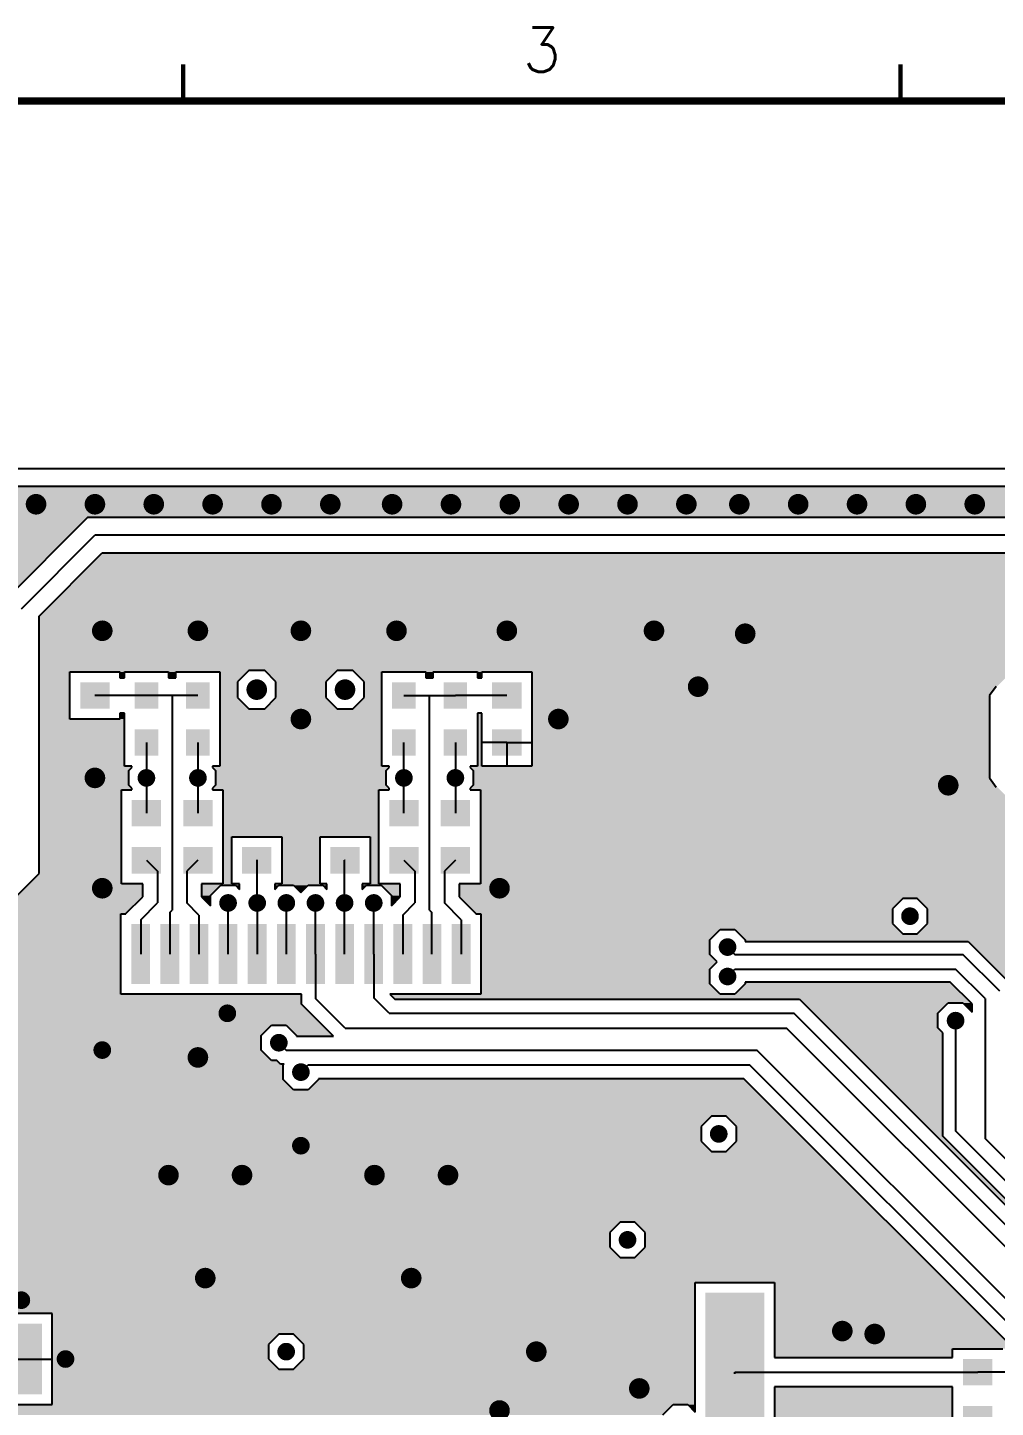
# Model space of a CAD drawing. Extents: x 295 to 953, y 10 to 290.
# Drawn here: x 578.9 to 644.7, y 196.2 to 290 of the extents above; entities that cross this region are included whole.
import ezdxf
from ezdxf.enums import TextEntityAlignment as Align

# ---------------------------------------------------------------- set-up
doc = ezdxf.new("R2010")
doc.units = 0
doc.header["$LTSCALE"] = 5
doc.header["$MEASUREMENT"] = 0
doc.layers.get('0').update_dxf_attribs({"linetype": 'CONTINUOUS', "lineweight": 25})
for name, color, linetype in [('16_COMP_GBR', 4, 'CONTINUOUS'), ('문자', 4, 'CONTINUOUS'), ('테두리', 3, 'CONTINUOUS')]:
    doc.layers.add(name, color=color, linetype=linetype)
doc.styles.get("Standard").update_dxf_attribs({"font": 'simplex.shx'})

# ---------------------------------------------------------------- blocks, each defined once
blk = doc.blocks.new('C')
at = {"layer": '테두리'}
for points, const_width in [([(112.5, 287.5), (112.5, 285)], 0.3), ([(161.25, 287.5), (161.25, 285)], 0.3), ([(15, 285), (15, 15), (405, 15), (405, 285), (15, 285)], 0.5)]:
    blk.add_lwpolyline(points, dxfattribs=dict(at, const_width=const_width))
at = {"layer": '문자'}
blk.add_text('3', height=3, dxfattribs=at).set_placement((136.875, 288.5), align=Align.MIDDLE)

msp = doc.modelspace()

# ---------------------------------------------------------------- linework, layer by layer
at = {"color": 7}
for points, const_width in [([(579.128, 257.6, 1), (579.828, 257.6, 1)], 0.7), ([(583.128, 257.6, 1), (583.828, 257.6, 1)], 0.7), ([(587.128, 257.6, 1), (587.828, 257.6, 1)], 0.7), ([(591.128, 257.6, 1), (591.828, 257.6, 1)], 0.7), ([(595.128, 257.6, 1), (595.828, 257.6, 1)], 0.7), ([(599.128, 257.6, 1), (599.828, 257.6, 1)], 0.7), ([(603.328, 257.6, 1), (604.028, 257.6, 1)], 0.7), ([(607.328, 257.6, 1), (608.028, 257.6, 1)], 0.7), ([(611.328, 257.6, 1), (612.028, 257.6, 1)], 0.7), ([(615.328, 257.6, 1), (616.028, 257.6, 1)], 0.7), ([(619.328, 257.6, 1), (620.028, 257.6, 1)], 0.7), ([(623.328, 257.6, 1), (624.028, 257.6, 1)], 0.7), ([(626.928, 257.6, 1), (627.628, 257.6, 1)], 0.7), ([(630.928, 257.6, 1), (631.628, 257.6, 1)], 0.7), ([(634.928, 257.6, 1), (635.628, 257.6, 1)], 0.7), ([(638.928, 257.6, 1), (639.628, 257.6, 1)], 0.7), ([(642.928, 257.6, 1), (643.628, 257.6, 1)], 0.7), ([(583.628, 249, 1), (584.328, 249, 1)], 0.7), ([(590.128, 249, 1), (590.828, 249, 1)], 0.7), ([(597.128, 249, 1), (597.828, 249, 1)], 0.7), ([(603.628, 249, 1), (604.328, 249, 1)], 0.7), ([(611.128, 249, 1), (611.828, 249, 1)], 0.7), ([(621.128, 249, 1), (621.828, 249, 1)], 0.7), ([(627.328, 248.8, 1), (628.028, 248.8, 1)], 0.7), ([(624.128, 245.2, 1), (624.828, 245.2, 1)], 0.7), ([(594.128, 245, 1), (594.828, 245, 1)], 0.7), ([(600.128, 245, 1), (600.828, 245, 1)], 0.7), ([(597.128, 243, 1), (597.828, 243, 1)], 0.7), ([(614.628, 243, 1), (615.328, 243, 1)], 0.7), ([(583.128, 239, 1), (583.828, 239, 1)], 0.7), ([(586.678, 239, 1), (587.278, 239, 1)], 0.6), ([(590.178, 239, 1), (590.778, 239, 1)], 0.6), ([(604.178, 239, 1), (604.778, 239, 1)], 0.6), ([(607.678, 239, 1), (608.278, 239, 1)], 0.6), ([(641.128, 238.5, 1), (641.828, 238.5, 1)], 0.7), ([(583.628, 231.5, 1), (584.328, 231.5, 1)], 0.7), ([(610.628, 231.5, 1), (611.328, 231.5, 1)], 0.7), ([(592.228, 230.5, 1), (592.828, 230.5, 1)], 0.6), ([(594.208, 230.5, 1), (594.808, 230.5, 1)], 0.6), ([(596.188, 230.5, 1), (596.788, 230.5, 1)], 0.6), ([(598.168, 230.5, 1), (598.768, 230.5, 1)], 0.6), ([(600.148, 230.5, 1), (600.748, 230.5, 1)], 0.6), ([(602.128, 230.5, 1), (602.728, 230.5, 1)], 0.6), ([(638.578, 229.6, 1), (639.178, 229.6, 1)], 0.6), ([(626.178, 227.5, 1), (626.778, 227.5, 1)], 0.6), ([(626.178, 225.5, 1), (626.778, 225.5, 1)], 0.6), ([(592.178, 223, 1), (592.778, 223, 1)], 0.6), ([(641.678, 222.5, 1), (642.278, 222.5, 1)], 0.6), ([(595.678, 221, 1), (596.278, 221, 1)], 0.6), ([(583.678, 220.5, 1), (584.278, 220.5, 1)], 0.6), ([(590.128, 220, 1), (590.828, 220, 1)], 0.7), ([(597.178, 219, 1), (597.778, 219, 1)], 0.6), ([(625.578, 214.8, 1), (626.178, 214.8, 1)], 0.6), ([(597.178, 214, 1), (597.778, 214, 1)], 0.6), ([(588.128, 212, 1), (588.828, 212, 1)], 0.7), ([(593.128, 212, 1), (593.828, 212, 1)], 0.7), ([(602.128, 212, 1), (602.828, 212, 1)], 0.7), ([(607.128, 212, 1), (607.828, 212, 1)], 0.7), ([(619.378, 207.6, 1), (619.978, 207.6, 1)], 0.6), ([(590.628, 205, 1), (591.328, 205, 1)], 0.7), ([(604.628, 205, 1), (605.328, 205, 1)], 0.7), ([(578.178, 203.5, 1), (578.778, 203.5, 1)], 0.6), ([(633.928, 201.4, 1), (634.628, 201.4, 1)], 0.7), ([(636.128, 201.2, 1), (636.828, 201.2, 1)], 0.7), ([(581.178, 199.5, 1), (581.778, 199.5, 1)], 0.6), ([(596.178, 200, 1), (596.778, 200, 1)], 0.6), ([(613.128, 200, 1), (613.828, 200, 1)], 0.7), ([(620.128, 197.5, 1), (620.828, 197.5, 1)], 0.7), ([(610.628, 196, 1), (611.328, 196, 1)], 0.7)]:
    msp.add_lwpolyline(points, format="xyb", close=True, dxfattribs=dict(at, const_width=const_width))
for points in [[(584.478, 245.5), (584.478, 243.7), (582.478, 245.5), (582.478, 243.7)], [(587.778, 245.5), (587.778, 243.7), (586.178, 245.5), (586.178, 243.7)], [(591.278, 245.5), (591.278, 243.7), (589.678, 245.5), (589.678, 243.7)], [(605.278, 245.5), (605.278, 243.7), (603.678, 245.5), (603.678, 243.7)], [(608.778, 245.5), (608.778, 243.7), (607.178, 245.5), (607.178, 243.7)], [(612.478, 245.5), (612.478, 243.7), (610.478, 245.5), (610.478, 243.7)], [(584.478, 242.3), (584.478, 240.5), (582.478, 242.3), (582.478, 240.5)], [(587.778, 242.3), (587.778, 240.5), (586.178, 242.3), (586.178, 240.5)], [(591.278, 242.3), (591.278, 240.5), (589.678, 242.3), (589.678, 240.5)], [(605.278, 242.3), (605.278, 240.5), (603.678, 242.3), (603.678, 240.5)], [(608.778, 242.3), (608.778, 240.5), (607.178, 242.3), (607.178, 240.5)], [(612.478, 242.3), (612.478, 240.5), (610.478, 242.3), (610.478, 240.5)], [(587.978, 237.5), (587.978, 235.7), (585.978, 237.5), (585.978, 235.7)], [(591.478, 237.5), (591.478, 235.7), (589.478, 237.5), (589.478, 235.7)], [(595.478, 237.5), (595.478, 235.7), (593.478, 237.5), (593.478, 235.7)], [(601.478, 237.5), (601.478, 235.7), (599.478, 237.5), (599.478, 235.7)], [(605.478, 237.5), (605.478, 235.7), (603.478, 237.5), (603.478, 235.7)], [(608.978, 237.5), (608.978, 235.7), (606.978, 237.5), (606.978, 235.7)], [(587.978, 234.3), (587.978, 232.5), (585.978, 234.3), (585.978, 232.5)], [(591.478, 234.3), (591.478, 232.5), (589.478, 234.3), (589.478, 232.5)], [(595.478, 234.3), (595.478, 232.5), (593.478, 234.3), (593.478, 232.5)], [(601.478, 234.3), (601.478, 232.5), (599.478, 234.3), (599.478, 232.5)], [(605.478, 234.3), (605.478, 232.5), (603.478, 234.3), (603.478, 232.5)], [(608.978, 234.3), (608.978, 232.5), (606.978, 234.3), (606.978, 232.5)], [(587.228, 229.061), (587.228, 224.991), (585.948, 229.061), (585.948, 224.991)], [(589.208, 229.061), (589.208, 224.991), (587.928, 229.061), (587.928, 224.991)], [(591.188, 229.061), (591.188, 224.991), (589.908, 229.061), (589.908, 224.991)], [(593.168, 229.061), (593.168, 224.991), (591.888, 229.061), (591.888, 224.991)], [(595.148, 229.061), (595.148, 224.991), (593.868, 229.061), (593.868, 224.991)], [(597.128, 229.061), (597.128, 224.991), (595.848, 229.061), (595.848, 224.991)], [(599.108, 229.061), (599.108, 224.991), (597.828, 229.061), (597.828, 224.991)], [(601.088, 229.061), (601.088, 224.991), (599.808, 229.061), (599.808, 224.991)], [(603.068, 229.061), (603.068, 224.991), (601.788, 229.061), (601.788, 224.991)], [(605.048, 229.061), (605.048, 224.991), (603.768, 229.061), (603.768, 224.991)], [(607.028, 229.061), (607.028, 224.991), (605.748, 229.061), (605.748, 224.991)], [(609.008, 229.061), (609.008, 224.991), (607.728, 229.061), (607.728, 224.991)], [(628.978, 204), (628.978, 193), (624.978, 204), (624.978, 193)], [(579.878, 201.9), (579.878, 197.1), (576.478, 201.9), (576.478, 197.1)], [(644.478, 199.5), (644.478, 197.7), (642.478, 199.5), (642.478, 197.7)], [(644.478, 196.3), (644.478, 194.5), (642.478, 196.3), (642.478, 194.5)]]:
    msp.add_solid(points, dxfattribs=at)
at = {"layer": '16_COMP_GBR', "color": 7}
for p, q in [((807.478, 260), (557.478, 260)), ((790.896, 258.8), (574.56, 258.8)), ((582.98, 256.7), (577.278, 250.998)), ((772.376, 256.7), (582.98, 256.7)), ((578.478, 250.5), (583.478, 255.5)), ((771.878, 255.5), (583.478, 255.5)), ((579.678, 250.002), (583.976, 254.3)), ((583.976, 254.3), (771.38, 254.3)), ((579.678, 232.502), (579.678, 250.002)), ((581.778, 246.2), (585.178, 246.2)), ((581.778, 243), (581.778, 246.2)), ((585.178, 246.2), (585.178, 245.8)), ((585.178, 245.8), (585.478, 245.8)), ((585.478, 246.2), (588.478, 246.2)), ((585.478, 245.8), (585.478, 246.2)), ((588.478, 246.2), (588.478, 245.8)), ((588.478, 245.8), (588.978, 245.8)), ((588.978, 246.2), (591.978, 246.2)), ((588.978, 245.8), (588.978, 246.2)), ((591.978, 246.2), (591.978, 239.8)), ((593.94, 246.3), (593.178, 245.538)), ((595.016, 246.3), (593.94, 246.3)), ((595.778, 245.538), (595.016, 246.3)), ((599.94, 246.3), (599.178, 245.538)), ((601.016, 246.3), (599.94, 246.3)), ((601.778, 245.538), (601.016, 246.3)), ((602.978, 246.2), (605.978, 246.2)), ((602.978, 239.8), (602.978, 246.2)), ((605.978, 246.2), (605.978, 245.8)), ((605.978, 245.8), (606.478, 245.8)), ((606.478, 246.2), (609.478, 246.2)), ((606.478, 245.8), (606.478, 246.2)), ((609.478, 246.2), (609.478, 245.8)), ((609.478, 245.8), (609.778, 245.8)), ((609.778, 246.2), (613.178, 246.2)), ((609.778, 245.8), (609.778, 246.2)), ((613.178, 246.2), (613.178, 239.8)), ((593.178, 245.538), (593.178, 244.462)), ((595.778, 244.462), (595.778, 245.538)), ((599.178, 245.538), (599.178, 244.462)), ((601.778, 244.462), (601.778, 245.538)), ((644.736, 245.22), (644.278, 244.59)), ((586.978, 244.6), (583.478, 244.6)), ((588.728, 244.6), (586.978, 244.6)), ((590.478, 244.6), (588.728, 244.6)), ((588.728, 244.6), (588.728, 230)), ((593.178, 244.462), (593.94, 243.7)), ((595.016, 243.7), (595.778, 244.462)), ((599.178, 244.462), (599.94, 243.7)), ((601.016, 243.7), (601.778, 244.462)), ((604.478, 244.6), (606.228, 244.6)), ((606.228, 244.6), (607.978, 244.6)), ((606.228, 230), (606.228, 244.6)), ((611.478, 244.6), (607.978, 244.6)), ((644.278, 244.59), (644.278, 239.01)), ((585.178, 243), (581.778, 243)), ((585.178, 243.4), (585.178, 243)), ((585.478, 243.4), (585.178, 243.4)), ((585.478, 239.8), (585.478, 243.4)), ((593.94, 243.7), (595.016, 243.7)), ((599.94, 243.7), (601.016, 243.7)), ((609.478, 243.4), (609.478, 239.8)), ((609.778, 243.4), (609.478, 243.4)), ((609.778, 239.8), (609.778, 243.4)), ((586.978, 241.4), (586.978, 239)), ((590.478, 241.4), (590.478, 239)), ((604.478, 239), (604.478, 241.4)), ((607.978, 241.4), (607.978, 239)), ((611.478, 241.4), (609.778, 241.4)), ((611.478, 241.4), (611.478, 239.8)), ((611.478, 241.4), (613.178, 241.4)), ((585.978, 239.8), (585.478, 239.8)), ((585.778, 239.498), (585.978, 239.698)), ((585.778, 238.502), (585.778, 239.498)), ((585.978, 239.698), (585.978, 239.8)), ((591.478, 239.8), (591.478, 239.698)), ((591.978, 239.8), (591.478, 239.8)), ((591.478, 239.698), (591.678, 239.498)), ((591.678, 239.498), (591.678, 238.502)), ((603.478, 239.8), (602.978, 239.8)), ((603.278, 239.498), (603.478, 239.698)), ((603.278, 238.502), (603.278, 239.498)), ((603.478, 239.698), (603.478, 239.8)), ((608.978, 239.8), (608.978, 239.698)), ((609.478, 239.8), (608.978, 239.8)), ((608.978, 239.698), (609.178, 239.498)), ((609.178, 239.498), (609.178, 238.502)), ((613.178, 239.8), (609.778, 239.8)), ((585.978, 238.302), (585.778, 238.502)), ((585.978, 238.2), (585.978, 238.302)), ((586.978, 239), (586.978, 236.6)), ((590.478, 239), (590.478, 236.6)), ((591.678, 238.502), (591.478, 238.302)), ((591.478, 238.302), (591.478, 238.2)), ((603.478, 238.302), (603.278, 238.502)), ((603.478, 238.2), (603.478, 238.302)), ((604.478, 236.6), (604.478, 239)), ((607.978, 239), (607.978, 236.6)), ((609.178, 238.502), (608.978, 238.302)), ((608.978, 238.302), (608.978, 238.2)), ((644.278, 239.01), (644.736, 238.38)), ((585.278, 238.2), (585.978, 238.2)), ((585.278, 231.8), (585.278, 238.2)), ((591.478, 238.2), (592.178, 238.2)), ((592.178, 238.2), (592.178, 231.8)), ((602.778, 238.2), (603.478, 238.2)), ((602.778, 231.8), (602.778, 238.2)), ((608.978, 238.2), (609.678, 238.2)), ((609.678, 238.2), (609.678, 231.8)), ((592.778, 235), (596.178, 235)), ((592.778, 231.8), (592.778, 235)), ((596.178, 235), (596.178, 231.8)), ((598.778, 235), (602.178, 235)), ((598.778, 231.8), (598.778, 235)), ((602.178, 235), (602.178, 231.8)), ((586.978, 233.4), (587.728, 232.65)), ((587.728, 232.65), (587.728, 230.5)), ((590.478, 233.4), (589.728, 232.65)), ((589.728, 232.65), (589.728, 230.5)), ((594.508, 233.4), (594.478, 233.4)), ((594.508, 230.5), (594.508, 233.4)), ((600.448, 233.4), (600.478, 233.4)), ((600.448, 230.5), (600.448, 233.4)), ((604.478, 233.4), (605.228, 232.65)), ((605.228, 232.65), (605.228, 230.5)), ((607.978, 233.4), (607.228, 232.65)), ((607.228, 232.65), (607.228, 230.5)), ((572.578, 225.402), (579.678, 232.502)), ((586.728, 231.8), (585.278, 231.8)), ((586.728, 230.914), (586.728, 231.8)), ((590.728, 231.8), (590.728, 230.914)), ((592.178, 231.8), (590.728, 231.8)), ((591.328, 230.998), (592.03, 231.7)), ((592.03, 231.7), (593.026, 231.7)), ((593.308, 231.8), (592.778, 231.8)), ((593.026, 231.7), (593.308, 231.418)), ((593.308, 231.418), (593.308, 231.8)), ((595.708, 231.8), (595.708, 231.418)), ((596.178, 231.8), (595.708, 231.8)), ((595.708, 231.418), (595.99, 231.7)), ((595.99, 231.7), (596.986, 231.7)), ((596.986, 231.7), (597.478, 231.208)), ((597.478, 231.208), (597.97, 231.7)), ((597.97, 231.7), (598.966, 231.7)), ((599.248, 231.8), (598.778, 231.8)), ((598.966, 231.7), (599.248, 231.418)), ((599.248, 231.418), (599.248, 231.8)), ((601.648, 231.8), (601.648, 231.418)), ((602.178, 231.8), (601.648, 231.8)), ((601.648, 231.418), (601.93, 231.7)), ((601.93, 231.7), (602.926, 231.7)), ((604.228, 231.8), (602.778, 231.8)), ((602.926, 231.7), (603.628, 230.998)), ((604.228, 230.914), (604.228, 231.8)), ((608.228, 231.8), (608.228, 230.914)), ((609.678, 231.8), (608.228, 231.8)), ((585.588, 229.774), (586.728, 230.914)), ((590.728, 230.914), (591.328, 230.314)), ((591.328, 230.314), (591.328, 230.998)), ((603.628, 230.998), (603.628, 230.314)), ((603.628, 230.314), (604.228, 230.914)), ((608.228, 230.914), (609.368, 229.774)), ((638.38, 230.8), (637.678, 230.098)), ((639.376, 230.8), (638.38, 230.8)), ((640.078, 230.098), (639.376, 230.8)), ((586.588, 229.36), (587.728, 230.5)), ((588.568, 229.84), (588.728, 230)), ((588.568, 229.84), (588.568, 227.026)), ((590.548, 229.68), (589.728, 230.5)), ((592.528, 227.026), (592.528, 230.5)), ((594.508, 230.5), (594.508, 227.026)), ((596.488, 230.5), (596.488, 227.026)), ((598.468, 227.026), (598.468, 230.5)), ((600.448, 227.026), (600.448, 230.5)), ((602.428, 227.026), (602.428, 230.5)), ((604.408, 229.68), (605.228, 230.5)), ((606.228, 230), (606.388, 229.84)), ((606.388, 227.026), (606.388, 229.84)), ((608.368, 229.36), (607.228, 230.5)), ((637.678, 230.098), (637.678, 229.102)), ((640.078, 229.102), (640.078, 230.098)), ((585.248, 229.76), (585.588, 229.76)), ((585.248, 224.29), (585.248, 229.76)), ((585.588, 229.76), (585.588, 229.774)), ((586.588, 229.36), (586.588, 227.026)), ((590.548, 229.68), (590.548, 227.026)), ((604.408, 229.68), (604.408, 227.026)), ((608.368, 229.36), (608.368, 227.026)), ((609.368, 229.774), (609.368, 229.76)), ((609.368, 229.76), (609.708, 229.76)), ((609.708, 229.76), (609.708, 224.29)), ((637.678, 229.102), (638.38, 228.4)), ((639.376, 228.4), (640.078, 229.102)), ((625.278, 227.998), (625.98, 228.7)), ((625.278, 227.002), (625.278, 227.998)), ((625.98, 228.7), (626.976, 228.7)), ((626.976, 228.7), (627.678, 227.998)), ((627.678, 227.998), (627.678, 227.876)), ((638.38, 228.4), (639.376, 228.4)), ((598.468, 227.026), (598.468, 224.01)), ((602.428, 227.026), (602.428, 224.05)), ((625.78, 226.5), (625.278, 227.002)), ((626.478, 227.5), (626.978, 227)), ((626.978, 227), (642.478, 227)), ((627.678, 227.876), (642.84, 227.876)), ((644.978, 224.5), (642.478, 227)), ((642.84, 227.876), (645.854, 224.862)), ((625.278, 225.998), (625.78, 226.5)), ((625.278, 225.002), (625.278, 225.998)), ((626.478, 225.5), (626.978, 226)), ((626.978, 226), (641.978, 226)), ((627.678, 225.124), (627.678, 225.002)), ((641.616, 225.124), (627.678, 225.124)), ((643.102, 223.638), (641.616, 225.124)), ((643.978, 224), (641.978, 226)), ((597.518, 224.29), (585.248, 224.29)), ((597.518, 223.616), (597.518, 224.29)), ((603.532, 224.29), (603.872, 223.95)), ((609.708, 224.29), (603.532, 224.29)), ((625.98, 224.3), (625.278, 225.002)), ((626.976, 224.3), (625.98, 224.3)), ((627.678, 225.002), (626.976, 224.3)), ((599.684, 221.45), (597.518, 223.616)), ((600.478, 222), (598.468, 224.01)), ((603.478, 223), (602.428, 224.05)), ((603.872, 223.95), (631.372, 223.95)), ((631.372, 223.95), (649.872, 205.45)), ((640.778, 222.998), (641.48, 223.7)), ((641.48, 223.7), (642.476, 223.7)), ((642.476, 223.7), (643.102, 223.072)), ((643.102, 223.072), (643.102, 223.638)), ((643.978, 224), (643.978, 214.5)), ((603.478, 223), (630.978, 223)), ((649.478, 204.5), (630.978, 223)), ((640.778, 222.002), (640.778, 222.998)), ((641.978, 222.5), (641.978, 215)), ((594.778, 221.498), (595.48, 222.2)), ((594.778, 220.502), (594.778, 221.498)), ((595.48, 222.2), (596.476, 222.2)), ((596.476, 222.2), (597.178, 221.498)), ((597.178, 221.498), (597.178, 221.45)), ((597.178, 221.45), (599.684, 221.45)), ((600.478, 222), (630.478, 222)), ((648.978, 203.5), (630.478, 222)), ((641.102, 221.678), (640.778, 222.002)), ((641.102, 214.638), (641.102, 221.678)), ((595.48, 219.8), (594.778, 220.502)), ((595.978, 221), (596.478, 220.5)), ((596.478, 220.5), (628.478, 220.5)), ((649.978, 199), (628.478, 220.5)), ((595.834, 219.8), (595.48, 219.8)), ((596.084, 219.55), (595.834, 219.8)), ((596.33, 219.55), (596.084, 219.55)), ((596.278, 219.498), (596.33, 219.55)), ((596.278, 218.502), (596.278, 219.498)), ((597.478, 219), (597.978, 219.5)), ((597.978, 219.5), (627.978, 219.5)), ((650.478, 197), (627.978, 219.5)), ((598.678, 218.55), (598.678, 218.502)), ((627.584, 218.55), (598.678, 218.55)), ((650.084, 196.05), (627.584, 218.55)), ((596.98, 217.8), (596.278, 218.502)), ((597.976, 217.8), (596.98, 217.8)), ((598.678, 218.502), (597.976, 217.8)), ((625.38, 216), (624.678, 215.298)), ((626.376, 216), (625.38, 216)), ((627.078, 215.298), (626.376, 216)), ((624.678, 215.298), (624.678, 214.302)), ((627.078, 214.302), (627.078, 215.298)), ((649.978, 207), (641.978, 215)), ((624.678, 214.302), (625.38, 213.6)), ((626.376, 213.6), (627.078, 214.302)), ((649.616, 206.124), (641.102, 214.638)), ((648.478, 210), (643.978, 214.5)), ((625.38, 213.6), (626.376, 213.6)), ((619.18, 208.8), (618.478, 208.098)), ((620.176, 208.8), (619.18, 208.8)), ((620.878, 208.098), (620.176, 208.8)), ((618.478, 208.098), (618.478, 207.102)), ((620.878, 207.102), (620.878, 208.098)), ((618.478, 207.102), (619.18, 206.4)), ((619.18, 206.4), (620.176, 206.4)), ((620.176, 206.4), (620.878, 207.102)), ((624.278, 204.7), (629.678, 204.7)), ((624.278, 195.898), (624.278, 204.7)), ((629.678, 204.7), (629.678, 199.6)), ((580.578, 202.6), (575.778, 202.6)), ((580.578, 196.4), (580.578, 202.6)), ((595.98, 201.2), (595.278, 200.498)), ((596.976, 201.2), (595.98, 201.2)), ((597.678, 200.498), (596.976, 201.2)), ((595.278, 200.498), (595.278, 199.502)), ((597.678, 199.502), (597.678, 200.498)), ((641.778, 200.2), (645.178, 200.2)), ((641.778, 199.6), (641.778, 200.2)), ((578.178, 199.5), (580.578, 199.5)), ((595.278, 199.502), (595.98, 198.8)), ((596.976, 198.8), (597.678, 199.502)), ((629.678, 199.6), (641.778, 199.6)), ((595.98, 198.8), (596.976, 198.8)), ((626.978, 198.6), (643.478, 198.6)), ((626.978, 198.5), (626.978, 198.6)), ((645.478, 198.6), (643.478, 198.6)), ((629.678, 197.6), (629.678, 192.3)), ((641.778, 197.6), (629.678, 197.6)), ((641.778, 195.398), (641.778, 197.6)), ((575.778, 196.4), (580.578, 196.4)), ((622.078, 195.698), (622.78, 196.4)), ((622.78, 196.4), (623.776, 196.4)), ((623.776, 196.4), (624.278, 195.898))]:
    msp.add_line(p, q, dxfattribs=at)
for points in [[(573.178, 257.418), (574.56, 258.8), (792.278, 257.418), (790.896, 258.8)], [(574.56, 258.8), (574.56, 258.8), (772.376, 258.8), (574.56, 258.8)], [(572.678, 256.918), (573.178, 257.418), (792.278, 256.918), (792.278, 257.418)], [(572.678, 256.7), (572.678, 256.918), (792.278, 256.7), (792.278, 256.918)], [(572.678, 250.998), (572.678, 256.7), (577.278, 250.998), (582.98, 256.7)], [(572.678, 256.7), (572.678, 256.7), (582.98, 256.7), (772.376, 256.7)], [(583.176, 253.5), (583.976, 254.3), (772.18, 253.5), (771.38, 254.3)], [(583.976, 254.3), (583.976, 254.3), (595.016, 254.3), (583.976, 254.3)], [(582.276, 252.6), (583.176, 253.5), (753.278, 252.6), (753.278, 253.5)], [(583.176, 253.5), (583.176, 253.5), (753.278, 253.5), (757.478, 253.5)], [(581.376, 251.7), (582.276, 252.6), (691.578, 251.7), (691.578, 252.6)], [(582.276, 252.6), (582.276, 252.6), (691.578, 252.6), (694.978, 252.6)], [(580.578, 250.902), (581.376, 251.7), (666.378, 250.902), (666.378, 251.7)], [(581.376, 251.7), (581.376, 251.7), (666.378, 251.7), (672.578, 251.7)], [(579.678, 250.002), (580.578, 250.902), (666.378, 250.002), (666.378, 250.902)], [(579.678, 246.662), (579.678, 250.002), (666.378, 246.662), (666.378, 250.002)], [(579.678, 246.42), (579.678, 246.662), (645.936, 246.42), (646.678, 246.662)], [(579.678, 246.3), (579.678, 246.42), (645.849, 246.3), (645.936, 246.42)], [(579.678, 246.2), (579.678, 246.3), (593.84, 246.2), (593.94, 246.3)], [(579.678, 246.3), (579.678, 246.3), (593.94, 246.3), (595.016, 246.3)], [(579.678, 243), (579.678, 246.2), (581.778, 243), (581.778, 246.2)], [(579.678, 246.2), (579.678, 246.2), (581.778, 246.2), (585.178, 246.2)], [(585.178, 245.8), (585.178, 246.2), (585.478, 245.8), (585.478, 246.2)], [(585.178, 246.2), (585.178, 246.2), (585.478, 246.2), (588.478, 246.2)], [(588.478, 245.8), (588.478, 246.2), (588.978, 245.8), (588.978, 246.2)], [(588.478, 246.2), (588.478, 246.2), (588.978, 246.2), (591.978, 246.2)], [(591.978, 245.538), (591.978, 246.2), (593.178, 245.538), (593.84, 246.2)], [(595.778, 245.538), (595.016, 246.3), (599.178, 245.538), (599.94, 246.3)], [(595.016, 246.3), (595.016, 246.3), (599.94, 246.3), (601.016, 246.3)], [(601.116, 246.2), (601.016, 246.3), (645.777, 246.2), (645.849, 246.3)], [(601.778, 245.538), (601.116, 246.2), (602.978, 245.538), (602.978, 246.2)], [(601.116, 246.2), (601.116, 246.2), (602.978, 246.2), (605.978, 246.2)], [(605.978, 245.8), (605.978, 246.2), (606.478, 245.8), (606.478, 246.2)], [(605.978, 246.2), (605.978, 246.2), (606.478, 246.2), (609.478, 246.2)], [(609.478, 245.8), (609.478, 246.2), (609.778, 245.8), (609.778, 246.2)], [(609.478, 246.2), (609.478, 246.2), (609.778, 246.2), (613.178, 246.2)], [(613.178, 246.182), (613.178, 246.2), (645.764, 246.182), (645.777, 246.2)], [(613.178, 245.252), (613.178, 246.182), (644.834, 245.252), (645.764, 246.182)], [(591.978, 244.462), (591.978, 245.538), (593.178, 244.462), (593.178, 245.538)], [(595.778, 244.462), (595.778, 245.538), (599.178, 244.462), (599.178, 245.538)], [(601.778, 244.462), (601.778, 245.538), (602.978, 244.462), (602.978, 245.538)], [(613.178, 245.22), (613.178, 245.252), (644.736, 245.22), (644.834, 245.252)], [(613.178, 244.59), (613.178, 245.22), (644.278, 244.59), (644.736, 245.22)], [(591.978, 243.7), (591.978, 244.462), (593.94, 243.7), (593.178, 244.462)], [(595.016, 243.7), (595.778, 244.462), (599.94, 243.7), (599.178, 244.462)], [(601.016, 243.7), (601.778, 244.462), (602.978, 243.7), (602.978, 244.462)], [(613.178, 239.8), (613.178, 244.59), (644.278, 239.8), (644.278, 244.59)], [(579.678, 239.8), (579.678, 243), (585.478, 239.8), (585.478, 243)], [(585.178, 243), (585.178, 243.4), (585.478, 243), (585.478, 243.4)], [(585.178, 243.4), (585.178, 243.4), (585.478, 243.4), (585.178, 243.4)], [(591.978, 239.8), (591.978, 243.7), (602.978, 239.8), (602.978, 243.7)], [(609.478, 239.8), (609.478, 243.4), (609.778, 239.8), (609.778, 243.4)], [(609.478, 243.4), (609.478, 243.4), (609.778, 243.4), (609.478, 243.4)], [(579.678, 239.698), (579.678, 239.8), (585.978, 239.698), (585.978, 239.8)], [(579.678, 239.8), (579.678, 239.8), (585.978, 239.8), (585.478, 239.8)], [(579.678, 239.498), (579.678, 239.698), (585.778, 239.498), (585.978, 239.698)], [(579.678, 238.502), (579.678, 239.498), (585.778, 238.502), (585.778, 239.498)], [(591.478, 239.698), (591.478, 239.8), (603.478, 239.698), (603.478, 239.8)], [(591.478, 239.8), (591.478, 239.8), (603.478, 239.8), (602.978, 239.8)], [(591.678, 239.498), (591.478, 239.698), (603.278, 239.498), (603.478, 239.698)], [(591.678, 238.502), (591.678, 239.498), (603.278, 238.502), (603.278, 239.498)], [(608.978, 239.698), (608.978, 239.8), (644.278, 239.698), (644.278, 239.8)], [(609.178, 239.498), (608.978, 239.698), (644.278, 239.498), (644.278, 239.698)], [(609.178, 239.01), (609.178, 239.498), (644.278, 239.01), (644.278, 239.498)], [(579.678, 238.302), (579.678, 238.502), (585.978, 238.302), (585.778, 238.502)], [(579.678, 238.2), (579.678, 238.302), (585.978, 238.2), (585.978, 238.302)], [(591.478, 238.302), (591.678, 238.502), (603.478, 238.302), (603.278, 238.502)], [(591.478, 238.2), (591.478, 238.302), (603.478, 238.2), (603.478, 238.302)], [(608.978, 238.302), (609.024, 238.348), (644.88, 238.302), (644.834, 238.348)], [(608.978, 238.2), (608.978, 238.302), (644.981, 238.2), (644.88, 238.302)], [(609.024, 238.348), (609.056, 238.38), (644.834, 238.348), (644.736, 238.38)], [(609.056, 238.38), (609.178, 238.502), (644.736, 238.38), (644.647, 238.502)], [(609.178, 238.502), (609.178, 239.01), (644.647, 238.502), (644.278, 239.01)], [(579.678, 232.502), (579.678, 238.2), (585.278, 232.502), (585.278, 238.2)], [(579.678, 238.2), (579.678, 238.2), (585.278, 238.2), (585.978, 238.2)], [(592.178, 235), (592.178, 238.2), (602.778, 235), (602.778, 238.2)], [(592.178, 238.2), (592.178, 238.2), (602.778, 238.2), (603.478, 238.2)], [(609.678, 234.2), (609.678, 238.2), (648.979, 234.2), (644.981, 238.2)], [(592.178, 231.8), (592.178, 235), (592.778, 231.8), (592.778, 235)], [(592.178, 235), (592.178, 235), (592.778, 235), (596.178, 235)], [(596.178, 231.8), (596.178, 235), (598.778, 231.8), (598.778, 235)], [(596.178, 235), (596.178, 235), (598.778, 235), (602.178, 235)], [(602.178, 231.8), (602.178, 235), (602.778, 231.8), (602.778, 235)], [(609.678, 231.8), (609.678, 234.2), (645.386, 231.8), (645.386, 234.2)], [(609.678, 234.2), (609.678, 234.2), (645.386, 234.2), (648.979, 234.2)], [(578.09, 230.914), (578.975, 231.8), (586.728, 230.914), (586.728, 231.8)], [(578.975, 231.8), (578.976, 231.8), (586.728, 231.8), (585.278, 231.8)], [(578.976, 231.8), (579.678, 232.502), (585.278, 231.8), (585.278, 232.502)], [(590.728, 231.7), (590.728, 231.8), (593.308, 231.7), (593.308, 231.8)], [(590.728, 231.8), (590.728, 231.8), (593.308, 231.8), (592.778, 231.8)], [(590.728, 230.998), (590.728, 231.7), (591.328, 230.998), (592.03, 231.7)], [(590.728, 231.7), (590.728, 231.7), (592.03, 231.7), (593.026, 231.7)], [(593.307, 231.418), (593.026, 231.7), (593.307, 231.418), (593.308, 231.7)], [(595.708, 231.7), (595.708, 231.8), (599.248, 231.7), (599.248, 231.8)], [(595.708, 231.8), (595.708, 231.8), (599.248, 231.8), (598.778, 231.8)], [(595.708, 231.418), (595.708, 231.7), (595.708, 231.418), (595.99, 231.7)], [(595.708, 231.7), (595.708, 231.7), (595.99, 231.7), (596.986, 231.7)], [(597.478, 231.208), (596.986, 231.7), (597.478, 231.208), (597.97, 231.7)], [(596.986, 231.7), (596.986, 231.7), (597.97, 231.7), (598.966, 231.7)], [(599.247, 231.418), (598.966, 231.7), (599.247, 231.418), (599.248, 231.7)], [(601.648, 231.7), (601.648, 231.8), (604.228, 231.7), (604.228, 231.8)], [(601.648, 231.8), (601.648, 231.8), (604.228, 231.8), (602.778, 231.8)], [(601.648, 231.418), (601.648, 231.7), (601.648, 231.418), (601.93, 231.7)], [(601.648, 231.7), (601.648, 231.7), (601.93, 231.7), (602.926, 231.7)], [(603.628, 230.998), (602.926, 231.7), (604.228, 230.998), (604.228, 231.7)], [(608.228, 230.914), (608.228, 231.8), (645.386, 230.914), (645.386, 231.8)], [(576.95, 229.774), (578.09, 230.914), (585.588, 229.774), (586.728, 230.914)], [(590.728, 230.914), (590.728, 230.998), (591.328, 230.914), (591.328, 230.998)], [(591.327, 230.314), (590.728, 230.914), (591.327, 230.314), (591.328, 230.914)], [(603.628, 230.914), (603.628, 230.998), (604.228, 230.914), (604.228, 230.998)], [(603.628, 230.314), (603.628, 230.914), (603.628, 230.314), (604.228, 230.914)], [(608.342, 230.8), (608.228, 230.914), (645.386, 230.8), (645.386, 230.914)], [(609.044, 230.098), (608.342, 230.8), (637.678, 230.098), (638.38, 230.8)], [(608.342, 230.8), (608.342, 230.8), (638.38, 230.8), (639.376, 230.8)], [(640.078, 230.098), (639.376, 230.8), (645.386, 230.098), (645.386, 230.8)], [(609.368, 229.774), (609.044, 230.098), (637.678, 229.774), (637.678, 230.098)], [(640.078, 229.102), (640.078, 230.098), (645.386, 229.102), (645.386, 230.098)], [(572.578, 225.402), (576.936, 229.76), (585.248, 225.402), (585.248, 229.76)], [(576.936, 229.76), (576.95, 229.774), (585.588, 229.76), (585.588, 229.774)], [(576.936, 229.76), (576.936, 229.76), (585.248, 229.76), (585.588, 229.76)], [(609.368, 229.76), (609.368, 229.774), (637.678, 229.76), (637.678, 229.774)], [(609.708, 229.102), (609.708, 229.76), (637.678, 229.102), (637.678, 229.76)], [(609.708, 228.7), (609.708, 229.102), (638.08, 228.7), (637.678, 229.102)], [(639.576, 228.6), (640.078, 229.102), (645.386, 228.6), (645.386, 229.102)], [(609.708, 227.998), (609.708, 228.7), (625.278, 227.998), (625.98, 228.7)], [(609.708, 228.7), (609.708, 228.7), (625.98, 228.7), (626.976, 228.7)], [(609.708, 227.002), (609.708, 227.998), (625.278, 227.002), (625.278, 227.998)], [(627.276, 228.4), (626.976, 228.7), (638.38, 228.4), (638.08, 228.7)], [(627.446, 228.23), (627.276, 228.4), (648.01, 228.23), (647.84, 228.4)], [(627.678, 227.998), (627.446, 228.23), (647.778, 227.998), (648.01, 228.23)], [(627.678, 227.876), (627.678, 227.998), (647.778, 227.876), (647.778, 227.998)], [(639.376, 228.4), (639.576, 228.6), (647.84, 228.4), (647.64, 228.6)], [(639.576, 228.6), (639.576, 228.6), (647.64, 228.6), (645.386, 228.6)], [(609.708, 226.5), (609.708, 227.002), (625.78, 226.5), (625.278, 227.002)], [(643.714, 227.002), (642.84, 227.876), (647.778, 227.002), (647.778, 227.876)], [(644.416, 226.3), (643.714, 227.002), (648.48, 226.3), (647.778, 227.002)], [(609.708, 225.998), (609.708, 226.5), (625.278, 225.998), (625.78, 226.5)], [(644.454, 226.262), (644.416, 226.3), (656.602, 226.262), (656.64, 226.3)], [(645.854, 224.862), (644.454, 226.262), (656.602, 224.862), (656.602, 226.262)], [(572.578, 225.1), (572.578, 225.402), (585.248, 225.1), (585.248, 225.402)], [(573.778, 224.29), (573.778, 225.1), (585.248, 224.29), (585.248, 225.1)], [(609.708, 225.002), (609.708, 225.998), (625.278, 225.002), (625.278, 225.998)], [(627.678, 225.002), (627.678, 225.124), (641.738, 225.002), (641.616, 225.124)], [(627.678, 225.124), (627.678, 225.124), (641.616, 225.124), (627.678, 225.124)], [(573.778, 223.616), (573.778, 224.29), (597.518, 223.616), (597.518, 224.29)], [(573.778, 224.29), (573.778, 224.29), (597.518, 224.29), (585.248, 224.29)], [(603.872, 223.95), (603.532, 224.29), (642.79, 223.95), (642.45, 224.29)], [(609.708, 224.3), (609.708, 225.002), (625.98, 224.3), (625.278, 225.002)], [(609.708, 224.29), (609.708, 224.3), (642.45, 224.29), (642.44, 224.3)], [(626.976, 224.3), (627.678, 225.002), (642.44, 224.3), (641.738, 225.002)], [(573.778, 222.2), (573.778, 223.616), (598.933, 222.2), (597.518, 223.616)], [(631.622, 223.7), (631.372, 223.95), (643.04, 223.7), (642.79, 223.95)], [(632.324, 222.998), (631.622, 223.7), (640.778, 222.998), (641.48, 223.7)], [(631.622, 223.7), (631.622, 223.7), (641.48, 223.7), (642.476, 223.7)], [(642.537, 223.638), (642.476, 223.7), (643.102, 223.638), (643.04, 223.7)], [(643.101, 223.072), (642.537, 223.638), (643.101, 223.072), (643.102, 223.638)], [(633.32, 222.002), (632.324, 222.998), (640.778, 222.002), (640.778, 222.998)], [(573.778, 221.498), (573.778, 222.2), (594.778, 221.498), (595.48, 222.2)], [(573.778, 222.2), (573.778, 222.2), (595.48, 222.2), (596.476, 222.2)], [(573.778, 220.9), (573.778, 221.498), (594.778, 220.9), (594.778, 221.498)], [(597.178, 221.498), (596.476, 222.2), (599.635, 221.498), (598.933, 222.2)], [(597.178, 221.45), (597.178, 221.498), (599.683, 221.45), (599.635, 221.498)], [(633.644, 221.678), (633.32, 222.002), (641.102, 221.678), (640.778, 222.002)], [(640.684, 214.638), (633.644, 221.678), (641.102, 214.638), (641.102, 221.678)], [(572.278, 220.502), (572.278, 220.9), (594.778, 220.502), (594.778, 220.9)], [(572.278, 219.8), (572.278, 220.502), (595.48, 219.8), (594.778, 220.502)], [(572.278, 219.7), (572.278, 219.8), (595.934, 219.7), (595.834, 219.8)], [(572.278, 219.8), (572.278, 219.8), (595.834, 219.8), (595.48, 219.8)], [(572.678, 219.55), (572.678, 219.7), (596.084, 219.55), (595.934, 219.7)], [(572.678, 219.498), (572.678, 219.55), (596.278, 219.498), (596.329, 219.55)], [(572.678, 219.55), (572.678, 219.55), (596.329, 219.55), (596.084, 219.55)], [(572.678, 218.502), (572.678, 219.498), (596.278, 218.502), (596.278, 219.498)], [(598.678, 218.502), (598.678, 218.55), (627.632, 218.502), (627.584, 218.55)], [(598.678, 218.55), (598.678, 218.55), (609.708, 218.55), (598.678, 218.55)], [(572.678, 217.806), (572.678, 218.502), (596.976, 217.806), (596.278, 218.502)], [(572.678, 217.8), (572.678, 217.806), (596.98, 217.8), (596.976, 217.806)], [(572.678, 216.3), (572.678, 217.8), (629.834, 216.3), (628.334, 217.8)], [(597.976, 217.8), (598.678, 218.502), (628.334, 217.8), (627.632, 218.502)], [(572.278, 216), (572.278, 216.3), (630.134, 216), (629.834, 216.3)], [(572.278, 215.298), (572.278, 216), (624.678, 215.298), (625.38, 216)], [(572.278, 216), (572.278, 216), (625.38, 216), (626.376, 216)], [(627.078, 215.298), (626.376, 216), (630.836, 215.298), (630.134, 216)], [(572.278, 214.702), (572.278, 215.298), (624.678, 214.702), (624.678, 215.298)], [(627.078, 214.302), (627.078, 215.298), (631.832, 214.302), (630.836, 215.298)], [(572.078, 214.502), (572.278, 214.702), (624.678, 214.502), (624.678, 214.702)], [(572.078, 214.302), (572.078, 214.502), (624.678, 214.302), (624.678, 214.502)], [(572.078, 214.3), (572.078, 214.302), (624.68, 214.3), (624.678, 214.302)], [(572.178, 213.7), (572.178, 214.3), (625.28, 213.7), (624.68, 214.3)], [(626.376, 213.6), (627.078, 214.302), (632.534, 213.6), (631.832, 214.302)], [(649.198, 206.124), (640.684, 214.638), (649.616, 206.124), (641.102, 214.638)], [(577.678, 213.6), (577.678, 213.7), (625.38, 213.6), (625.28, 213.7)], [(577.678, 208.8), (577.678, 213.6), (637.334, 208.8), (632.534, 213.6)], [(577.678, 208.098), (577.678, 208.8), (618.478, 208.098), (619.18, 208.8)], [(577.678, 208.8), (577.678, 208.8), (619.18, 208.8), (620.176, 208.8)], [(620.878, 208.098), (620.176, 208.8), (638.036, 208.098), (637.334, 208.8)], [(572.178, 207.102), (572.178, 207.3), (618.478, 207.102), (618.478, 207.3)], [(577.678, 207.3), (577.678, 208.098), (618.478, 207.3), (618.478, 208.098)], [(620.878, 207.102), (620.878, 208.098), (639.032, 207.102), (638.036, 208.098)], [(572.178, 206.4), (572.178, 207.102), (619.18, 206.4), (618.478, 207.102)], [(572.178, 206.038), (572.178, 206.4), (640.096, 206.038), (639.734, 206.4)], [(620.176, 206.4), (620.878, 207.102), (639.734, 206.4), (639.032, 207.102)], [(573.078, 205.138), (572.178, 206.038), (640.996, 205.138), (640.096, 206.038)], [(573.078, 204.7), (573.078, 205.138), (641.434, 204.7), (640.996, 205.138)], [(573.078, 202.6), (573.078, 204.7), (624.278, 202.6), (624.278, 204.7)], [(573.078, 204.7), (573.078, 204.7), (624.278, 204.7), (629.678, 204.7)], [(629.678, 200.2), (629.678, 204.7), (645.934, 200.2), (641.434, 204.7)], [(574.178, 202.6), (574.178, 202.6), (575.778, 202.6), (580.578, 202.6)], [(580.578, 201.2), (580.578, 202.6), (624.278, 201.2), (624.278, 202.6)], [(580.578, 200.498), (580.578, 201.2), (595.278, 200.498), (595.98, 201.2)], [(580.578, 201.2), (580.578, 201.2), (595.98, 201.2), (596.976, 201.2)], [(597.678, 200.498), (596.976, 201.2), (624.278, 200.498), (624.278, 201.2)], [(580.578, 199.502), (580.578, 200.498), (595.278, 199.502), (595.278, 200.498)], [(597.678, 199.502), (597.678, 200.498), (624.278, 199.502), (624.278, 200.498)], [(629.678, 199.6), (629.678, 200.2), (641.778, 199.6), (641.778, 200.2)], [(629.678, 200.2), (629.678, 200.2), (641.778, 200.2), (645.178, 200.2)], [(580.578, 198.8), (580.578, 199.502), (595.98, 198.8), (595.278, 199.502)], [(596.976, 198.8), (597.678, 199.502), (624.278, 198.8), (624.278, 199.502)], [(580.578, 196.4), (580.578, 198.8), (624.277, 196.4), (624.278, 198.8)], [(629.678, 195.398), (629.678, 197.6), (641.778, 195.398), (641.778, 197.6)], [(629.678, 197.6), (629.678, 197.6), (641.778, 197.6), (629.678, 197.6)], [(567.578, 195.698), (567.578, 196.4), (622.078, 195.698), (622.78, 196.4)], [(573.044, 196.4), (573.287, 196.4), (622.78, 196.4), (623.776, 196.4)], [(624.277, 195.898), (623.776, 196.4), (624.277, 195.898), (624.277, 196.4)]]:
    msp.add_solid(points, dxfattribs=at)

# ---------------------------------------------------------------- block references
msp.add_blockref('C', (476.978, 0))

doc.saveas('drawing.dxf')
